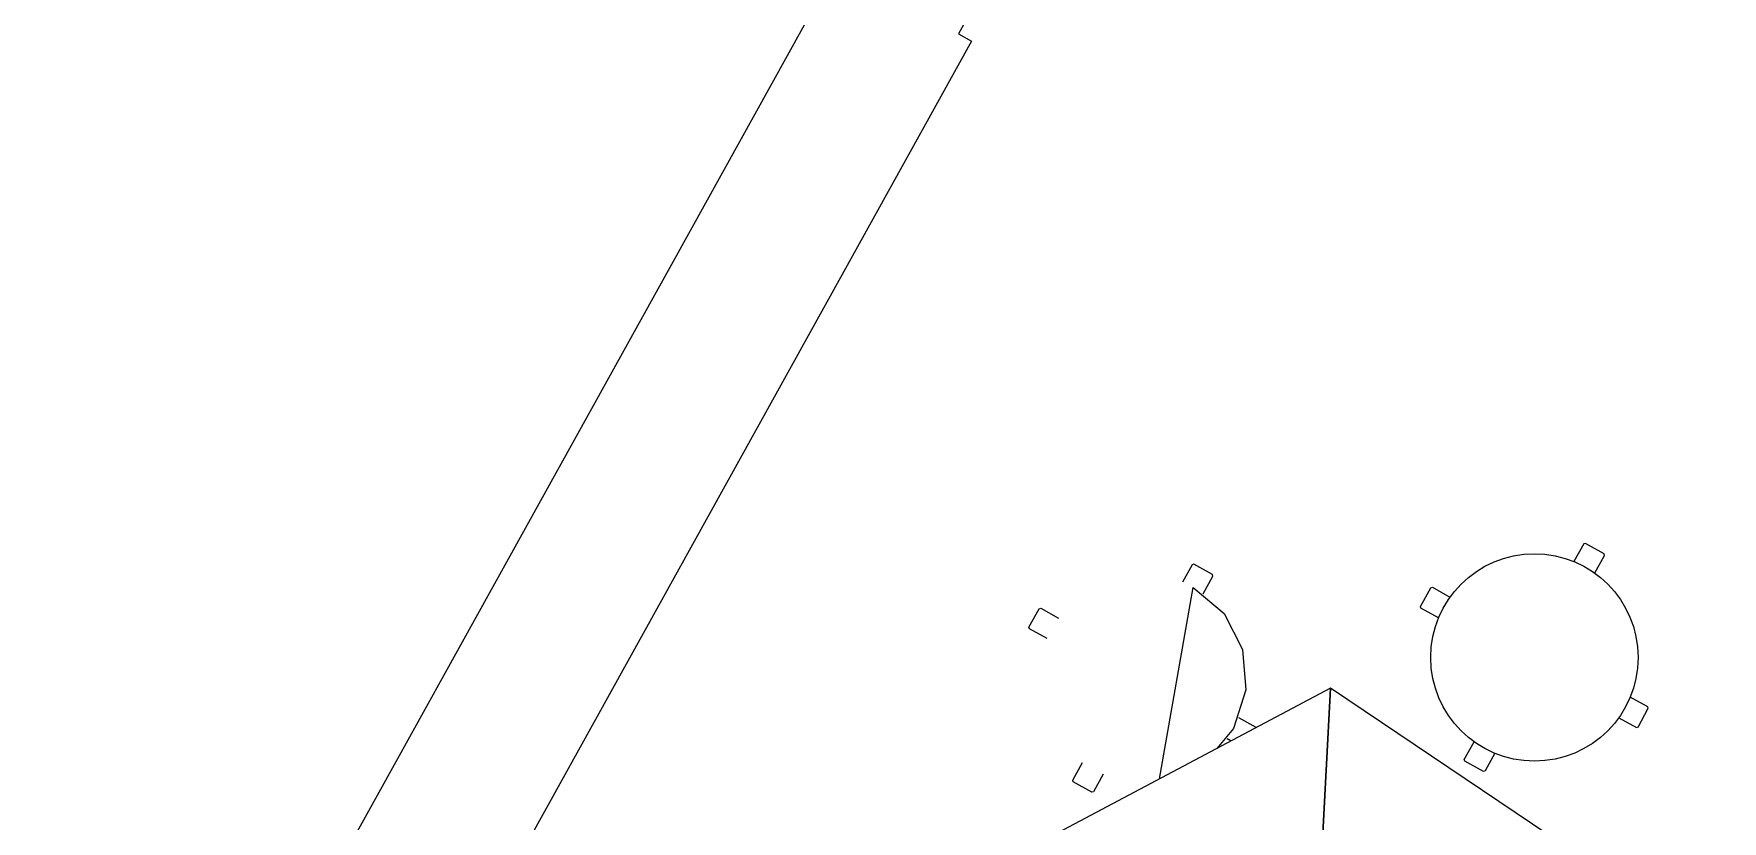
# Model space of a CAD drawing. Header units: metres. Extents: x 3.2 to 22.3, y 0.7 to 22.8.
# Drawn here: x 14.406 to 15.528, y 9.179 to 9.702 of the extents above; entities that cross this region are included whole.
import ezdxf

# ---------------------------------------------------------------- set-up
doc = ezdxf.new("R2010")
doc.units = ezdxf.units.M
doc.layers.add('ARREDI', color=9, linetype='Continuous')
doc.layers.add('PARETI_STRUTTURE', color=7, linetype='Continuous')

msp = doc.modelspace()

# ---------------------------------------------------------------- linework, layer by layer
at = {"layer": 'ARREDI'}
for points in [[(15.436, 9.3628), (15.4295, 9.3511)], [(15.4371, 9.3631), (15.436, 9.3628)], [(15.4495, 9.3563), (15.4371, 9.3631)], [(15.1758, 9.349), (15.1693, 9.3373)], [(15.1769, 9.3493), (15.1759, 9.349)], [(15.1893, 9.3424), (15.1769, 9.3493)], [(15.4433, 9.3435), (15.4498, 9.3552)], [(15.4498, 9.3552), (15.4495, 9.3563)], [(15.1831, 9.3296), (15.1896, 9.3414)], [(15.1896, 9.3414), (15.1893, 9.3424)], [(15.154, 9.2067), (15.1765, 9.3338), (15.197, 9.3165), (15.2093, 9.2926), (15.2115, 9.2658), (15.2033, 9.2401), (15.1921, 9.2269)], [(15.3275, 9.3213), (15.3343, 9.3337)], [(15.3343, 9.3337), (15.3354, 9.334)], [(15.3354, 9.334), (15.3471, 9.3275)], [(15.0673, 9.3074), (15.0742, 9.3198)], [(15.0742, 9.3198), (15.0753, 9.3201)], [(15.0753, 9.3201), (15.087, 9.3136)], [(15.3278, 9.3202), (15.3275, 9.3213)], [(15.3395, 9.3137), (15.3278, 9.3202)], [(15.0676, 9.3064), (15.0673, 9.3074)], [(15.0794, 9.2999), (15.0676, 9.3064)], [(15.4581, 9.1388), (15.2677, 9.267), (15.245, 8.8345), (15.2677, 9.267), (15.0649, 9.1594)], [(15.4786, 9.2546), (15.4669, 9.2611)], [(15.2183, 9.2408), (15.2067, 9.2473)], [(15.4593, 9.2473), (15.471, 9.2408)], [(15.4721, 9.2411), (15.4789, 9.2536)], [(15.4789, 9.2536), (15.4786, 9.2546)], [(15.471, 9.2408), (15.4721, 9.2412)], [(15.1991, 9.2335), (15.2018, 9.232)], [(15.3566, 9.2196), (15.3631, 9.2314)], [(15.3769, 9.2237), (15.3704, 9.212)], [(15.0965, 9.2058), (15.103, 9.2175)], [(15.3569, 9.2186), (15.3566, 9.2196)], [(15.3693, 9.2117), (15.3569, 9.2186)], [(15.3704, 9.212), (15.3693, 9.2117)], [(15.0968, 9.2047), (15.0965, 9.2058)], [(15.1092, 9.1978), (15.0968, 9.2047)], [(15.1167, 9.2099), (15.1102, 9.1982)], [(15.1102, 9.1981), (15.1092, 9.1978)]]:
    msp.add_lwpolyline(points, dxfattribs=at)
msp.add_circle((15.4032, 9.2874), 0.0689, dxfattribs=at)
at = {"layer": 'PARETI_STRUTTURE'}
for points in [[(17.7974, 9.3779), (15.5359, 10.6315), (15.0205, 9.7017)], [(14.4318, 8.7697), (14.406, 8.7841), (14.9396, 9.7466)], [(15.0205, 9.7017), (15.0291, 9.6969), (14.4956, 8.7344), (14.4869, 8.7392)]]:
    msp.add_lwpolyline(points, dxfattribs=at)

doc.saveas('drawing.dxf')
